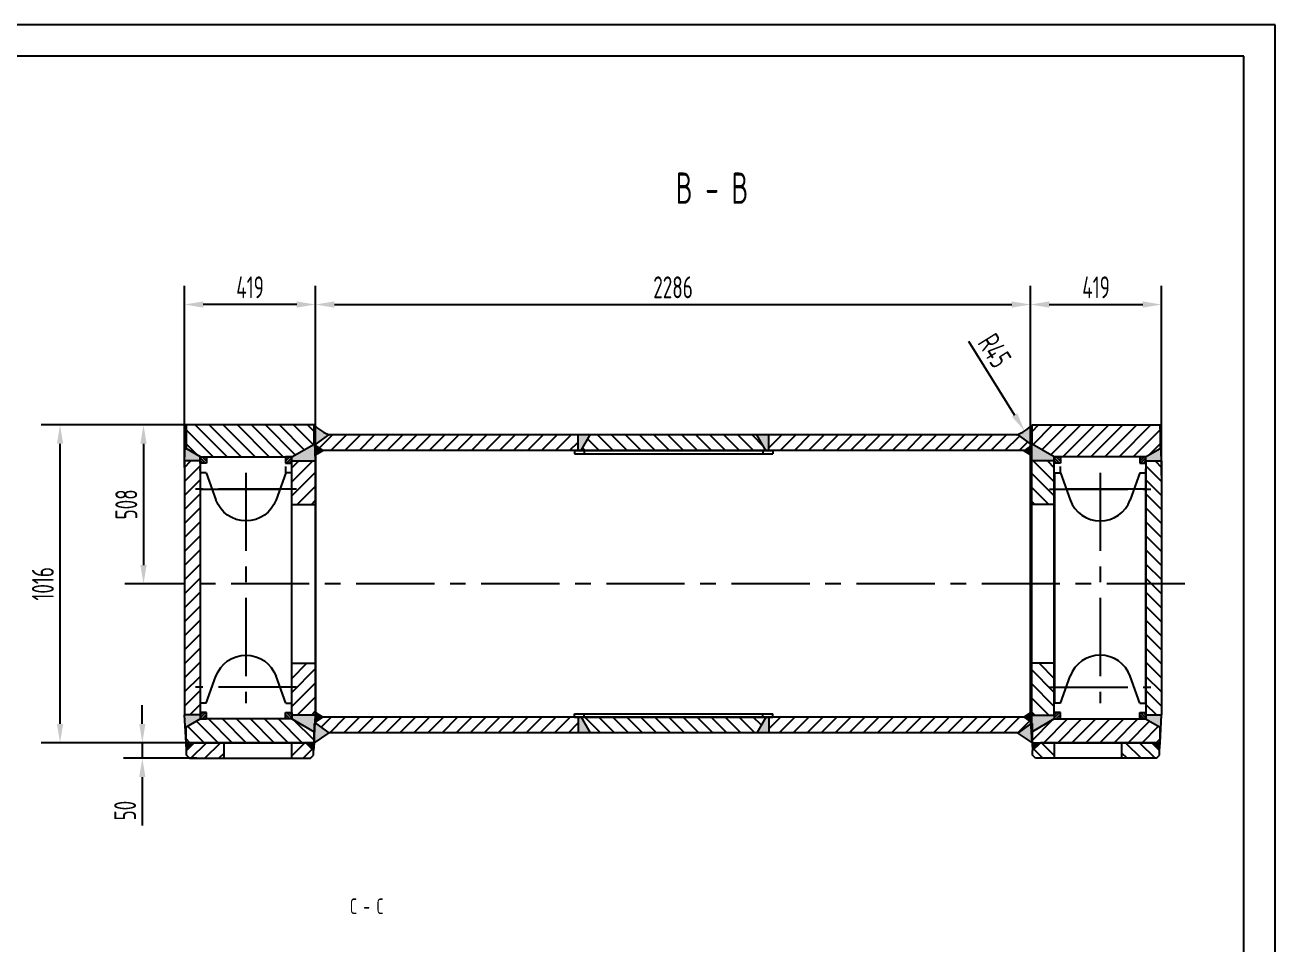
# Model space of a CAD drawing. Header units: millimetres. Extents: x 0 to 8400, y 0 to 5940.
# Drawn here: x 4403 to 8400, y 3004 to 5940 of the extents above; entities that cross this region are included whole.
import ezdxf
from ezdxf.enums import TextEntityAlignment as Align

# ---------------------------------------------------------------- set-up
doc = ezdxf.new("R2010")
doc.units = ezdxf.units.MM
doc.header["$LTSCALE"] = 200
doc.linetypes.add('F', pattern=[0.75, 0.5, -0.25])
doc.linetypes.add('G', pattern=[2, 1.25, -0.25, 0.25, -0.25])
for name, color, linetype in [('01', 7, 'Continuous'), ('02', 1, 'Continuous'), ('04', 2, 'F'), ('05', 4, 'G'), ('08', 1, 'Continuous'), ('11', 3, 'Continuous')]:
    doc.layers.add(name, color=color, linetype=linetype)
doc.styles.get("Standard").update_dxf_attribs({"font": 'isocp', "width": 0.707, "bigfont": 'intecad.shx'})
doc.dimstyles.new('INTE', dxfattribs={"dimscale": 20, "dimtxt": 3.5, "dimasz": 3, "dimexe": 3, "dimexo": 0, "dimgap": 1, "dimtad": 1, "dimdec": 3, "dimdsep": 46, "dimtxsty": 'Standard', "dimcen": 0, "dimclrd": 1, "dimclre": 1, "dimclrt": 3, "dimaunit": 1, "dimadec": 0, "dimazin": 0, "dimtfac": 1, "dimtdec": 3, "dimtmove": 0, "dimatfit": 0, "dimfxl": 1, "dimarcsym": 0})
pattern_1 = [(135, (7580.013, 3375.376), (22.45064, 22.45064), [])]
pattern_2 = [(45, (5370.784, 3375.376), (-22.45064, 22.45064), [])]
pattern_3 = [(45, (-4651.817, 1729.84), (-22.45064, 22.45064), [])]

# ---------------------------------------------------------------- blocks, each defined once
blk = doc.blocks.new('*D95')
at = {"layer": '08', "color": 1, "lineweight": -2}
for p, q in [((5332.4, 4540.3), (5332.4, 5106.1)), ((7618.4, 4406.5), (7618.4, 5106.1)), ((5392.4, 5046.1), (7558.4, 5046.1))]:
    blk.add_line(p, q, dxfattribs=at)
at = {"layer": '08', "color": 1}
for points in [[(5392.4, 5056.1), (5392.4, 5036.1), (5332.4, 5046.1)], [(7558.4, 5056.1), (7558.4, 5036.1), (7618.4, 5046.1)]]:
    blk.add_solid(points, dxfattribs=at)
at = {"layer": 'Defpoints', "color": 0}
for p in [(7618.4, 5046.1), (5332.4, 4540.3), (7618.4, 4406.5)]:
    blk.add_point(p, dxfattribs=at)
at = {"layer": '08', "color": 3, "insert": (6475.4, 5101.1), "char_height": 70, "attachment_point": 5}
blk.add_mtext('2286', dxfattribs=at)
blk = doc.blocks.new('*D96')
at = {"layer": '08', "color": 1, "lineweight": -2}
for p, q in [((4918.4, 4660.9), (4455.4, 4660.9)), ((4515.4, 3704.9), (4515.4, 4600.9)), ((4918.4, 3644.9), (4455.4, 3644.9))]:
    blk.add_line(p, q, dxfattribs=at)
at = {"layer": '08', "color": 1}
for points in [[(4505.4, 4600.9), (4525.4, 4600.9), (4515.4, 4660.9)], [(4505.4, 3704.9), (4525.4, 3704.9), (4515.4, 3644.9)]]:
    blk.add_solid(points, dxfattribs=at)
at = {"layer": 'Defpoints', "color": 0}
for p in [(4515.4, 4660.9), (4918.4, 4660.9), (4918.4, 3644.9)]:
    blk.add_point(p, dxfattribs=at)
at = {"layer": '08', "color": 3, "insert": (4460.4, 4152.9), "char_height": 70, "attachment_point": 5, "rotation": 90}
blk.add_mtext('1016', dxfattribs=at)
blk = doc.blocks.new('*D97')
at = {"layer": '08', "color": 1, "lineweight": -2}
for p, q in [((4918.4, 4660.9), (4722.2, 4660.9)), ((4782.2, 4600.9), (4782.2, 4212.9)), ((4853, 4152.9), (4722.2, 4152.9))]:
    blk.add_line(p, q, dxfattribs=at)
at = {"layer": '08', "color": 1}
for points in [[(4772.2, 4600.9), (4792.2, 4600.9), (4782.2, 4660.9)], [(4772.2, 4212.9), (4792.2, 4212.9), (4782.2, 4152.9)]]:
    blk.add_solid(points, dxfattribs=at)
at = {"layer": 'Defpoints', "color": 0}
for p in [(4918.4, 4660.9), (4782.2, 4152.9), (4853, 4152.9)]:
    blk.add_point(p, dxfattribs=at)
at = {"layer": '08', "color": 3, "insert": (4727.2, 4406.9), "char_height": 70, "attachment_point": 5, "rotation": 90}
blk.add_mtext('508', dxfattribs=at)
blk = doc.blocks.new('A$C654B7F85')
for p, q in [((0, 0), (0, 813)), ((76, 813), (0, 813)), ((76, 0), (76, 813)), ((0, 0), (76, 0))]:
    blk.add_line(p, q)
blk = doc.blocks.new('A$C3D8224F0')
for p, q in [((0, 812), (50, 812)), ((0, 0), (50, 0))]:
    blk.add_line(p, q)
at = {"layer": '01', "color": 7, "linetype": 'Continuous', "ltscale": 1.5}
for p, q in [((0, 812), (0, 0)), ((50, 812), (50, 0))]:
    blk.add_line(p, q, dxfattribs=at)
blk = doc.blocks.new('A$C0CA93F3E')
for p, q in [((15.9, 737), (15.9, 0)), ((15.9, 737), (34.9, 737)), ((34.9, 737), (65.9, 650.6)), ((288.9, 737), (257.9, 650.6)), ((288.9, 737), (307.9, 737)), ((307.9, 0), (307.9, 737)), ((34.9, 0), (65.9, 86.4)), ((288.9, 0), (257.9, 86.4)), ((34.9, 0), (15.9, 0)), ((288.9, 0), (307.9, 0))]:
    blk.add_line(p, q)
for centre, start, end in [((161.9, 685.1), 199.7345, 340.2655), ((161.9, 51.9), 19.7345, 160.2655)]:
    blk.add_arc(centre, 102, start, end)
at = {"layer": '02', "color": 1, "linetype": 'Continuous'}
blk.add_line((34.9, 737), (34.9, 757.3), dxfattribs=at)
at = {"layer": '05', "color": 4, "linetype": 'G'}
for p, q in [((161.9, 737), (161.9, 0)), ((0, 685.1), (323.8, 685.1)), ((307.9, 685), (15.9, 685)), ((0, 52), (323.8, 52))]:
    blk.add_line(p, q, dxfattribs=at)
blk = doc.blocks.new('A$C66616EA7')
for p, q in [((0, 409), (0, 0)), ((0, 409), (35, 409)), ((0, 409), (35, 409)), ((76, 338), (35, 409)), ((76, 338), (76, 46)), ((0, 0), (0, 199.8)), ((76, 46), (49.4, 0)), ((0, 0), (49.4, 0))]:
    blk.add_line(p, q)
blk = doc.blocks.new('A$C7807578E')
at = {"layer": '01'}
for p, q in [((20, 20), (0, 20)), ((0, 20), (0, 0)), ((20, 0), (20, 20)), ((0, 0), (20, 0))]:
    blk.add_line(p, q, dxfattribs=at)
blk = doc.blocks.new('*D98')
at = {"layer": '08', "color": 1, "lineweight": -2}
for p, q in [((4913.4, 4525.4), (4913.4, 5106.1)), ((5332.4, 4770), (5332.4, 5106.1)), ((5272.4, 5046.1), (4973.4, 5046.1))]:
    blk.add_line(p, q, dxfattribs=at)
at = {"layer": '08', "color": 1}
for points in [[(4973.4, 5056.1), (4973.4, 5036.1), (4913.4, 5046.1)], [(5272.4, 5056.1), (5272.4, 5036.1), (5332.4, 5046.1)]]:
    blk.add_solid(points, dxfattribs=at)
at = {"layer": 'Defpoints', "color": 0}
for p in [(4913.4, 5046.1), (5332.4, 4770), (4913.4, 4525.4)]:
    blk.add_point(p, dxfattribs=at)
at = {"layer": '08', "color": 3, "insert": (5122.9, 5101.1), "char_height": 70, "attachment_point": 5}
blk.add_mtext('419', dxfattribs=at)
blk = doc.blocks.new('*D99')
at = {"layer": '08', "color": 1, "lineweight": -2}
for p, q in [((7618.4, 4695.2), (7618.4, 5106.1)), ((8037.4, 4499), (8037.4, 5106.1)), ((7678.4, 5046.1), (7977.4, 5046.1))]:
    blk.add_line(p, q, dxfattribs=at)
at = {"layer": '08', "color": 1}
for points in [[(7678.4, 5056.1), (7678.4, 5036.1), (7618.4, 5046.1)], [(7977.4, 5056.1), (7977.4, 5036.1), (8037.4, 5046.1)]]:
    blk.add_solid(points, dxfattribs=at)
at = {"layer": 'Defpoints', "color": 0}
for p in [(8037.4, 5046.1), (7618.4, 4695.2), (8037.4, 4499)]:
    blk.add_point(p, dxfattribs=at)
at = {"layer": '08', "color": 3, "insert": (7827.9, 5101.1), "char_height": 70, "attachment_point": 5}
blk.add_mtext('419', dxfattribs=at)
blk = doc.blocks.new('*D100')
at = {"layer": '08', "color": 1, "lineweight": -2}
for p, q in [((4778.4, 3704.9), (4778.4, 3764.9)), ((4897.7, 3644.9), (4718.4, 3644.9)), ((4778.4, 3644.9), (4778.4, 3594.9)), ((4953.2, 3594.9), (4718.4, 3594.9)), ((4778.4, 3534.9), (4778.4, 3380.4))]:
    blk.add_line(p, q, dxfattribs=at)
at = {"layer": '08', "color": 1}
for points in [[(4768.4, 3704.9), (4788.4, 3704.9), (4778.4, 3644.9)], [(4768.4, 3534.9), (4788.4, 3534.9), (4778.4, 3594.9)]]:
    blk.add_solid(points, dxfattribs=at)
at = {"layer": 'Defpoints', "color": 0}
for p in [(4897.7, 3644.9), (4778.4, 3594.9), (4953.2, 3594.9)]:
    blk.add_point(p, dxfattribs=at)
at = {"layer": '08', "color": 3, "insert": (4723.4, 3427.6), "char_height": 70, "attachment_point": 5, "rotation": 90}
blk.add_mtext('50', dxfattribs=at)
blk = doc.blocks.new('*D107')
at = {"layer": '08', "color": 1, "lineweight": -2}
blk.add_line((7419.8, 4929.1), (7567.6, 4692.7), dxfattribs=at)
at = {"layer": '08', "color": 1}
blk.add_solid([(7576.1, 4698), (7559.1, 4687.4), (7599.4, 4641.8)], dxfattribs=at)
at = {"layer": 'Defpoints', "color": 0}
for p in [(7527.2, 4757.4), (7599.4, 4641.8)]:
    blk.add_point(p, dxfattribs=at)
at = {"layer": '08', "color": 3, "insert": (7503.8, 4898.5), "char_height": 70, "attachment_point": 5, "rotation": 302.0108}
blk.add_mtext('R45', dxfattribs=at)
blk = doc.blocks.new('*U121')
at = {"layer": '01'}
for points in [[(415, 292), (25, 292)], [(415, 5), (415, 292)]]:
    blk.add_lwpolyline(points, dxfattribs=at)
at = {"layer": '02'}
for points in [[(420, 297), (0, 297)], [(420, 0), (420, 297)]]:
    blk.add_lwpolyline(points, dxfattribs=at)

msp = doc.modelspace()

# ---------------------------------------------------------------- hatches: boundary and pattern name
for points in [[(4944.6981, 3644.8853), (4918.3981, 3644.8853), (4919.6981, 3619.8853)], [(5327.3981, 3644.8853), (5301.0981, 3644.8853), (5326.0981, 3619.8853)], [(7623.3981, 3644.8853), (7649.6981, 3644.8853), (7624.6981, 3619.8853)], [(8006.0981, 3644.8853), (8032.3981, 3644.8853), (8031.0981, 3619.8853)]]:
    msp.add_hatch(color=256).paths.add_polyline_path(points)
at = {"layer": '01'}
msp.add_hatch(color=256, dxfattribs=at).paths.add_polyline_path([(5327.3981, 4660.8853), (5332.3981, 4546.3853), (5332.3981, 4598.8853), (5375.2426, 4628.8853), (5378.2325, 4628.8853, -0.11155625)])
at = {"layer": '02'}
h = msp.add_hatch(color=256, dxfattribs=at)
h.paths.add_polyline_path([(4918.3981, 4585.4434), (4918.3981, 4660.8853), (4913.3981, 4545.8853), (4963.3981, 4545.8853), (4963.3981, 4559.4626)])
h.paths.add_polyline_path([(5327.3981, 4660.8853), (5327.3981, 4599.8771), (5256.3981, 4558.8853), (5256.3981, 4546.3853), (5332.3981, 4546.3853)])
h = msp.add_hatch(dxfattribs=at)
h.set_pattern_fill('ANSI31', color=256, scale=10, style=0)
h.set_pattern_definition(pattern_1)
h.paths.add_polyline_path([(5327.3981, 4599.8771), (5256.3981, 4558.8853), (4964.3981, 4558.8853), (4918.3981, 4585.4434), (4918.3981, 4660.8853), (5327.3981, 4660.8853)])
at = {"layer": '02', "linetype": 'Continuous'}
msp.add_hatch(color=1, dxfattribs=at).paths.add_polyline_path([(7623.3981, 4660.8853), (7618.3981, 4546.3853), (7618.3981, 4598.8853), (7575.5537, 4628.8853), (7572.5638, 4628.8853, 0.11155625)])
at = {"layer": '02'}
h = msp.add_hatch(color=256, dxfattribs=at)
h.paths.add_polyline_path([(7623.3981, 4599.8771), (7623.3981, 4660.8853), (7620.7117, 4599.3659), (7621.3981, 4598.8853), (7621.3981, 4546.3853), (7694.3981, 4546.3853), (7694.3981, 4558.8853)])
h.paths.add_polyline_path([(8032.3981, 4660.8853), (8032.3981, 4585.4434), (7987.3981, 4559.4626), (7987.3981, 4545.8853), (8037.3981, 4545.8853)])
h = msp.add_hatch(dxfattribs=at)
h.set_pattern_fill('ANSI31', color=256, scale=10, style=0)
h.set_pattern_definition(pattern_2)
h.paths.add_polyline_path([(7623.3981, 4599.8771), (7694.3981, 4558.8853), (7986.3981, 4558.8853), (8032.3981, 4585.4434), (8032.3981, 4660.8853), (7623.3981, 4660.8853)])
at = {"layer": '02', "linetype": 'Continuous'}
h = msp.add_hatch(dxfattribs=at)
h.set_pattern_fill('ANSI31', color=1, scale=10, style=0)
h.set_pattern_definition(pattern_3)
h.paths.add_polyline_path([(6171.8981, 4578.8853), (6171.8981, 4628.8853), (5375.2426, 4628.8853), (5332.3981, 4598.8853), (5332.3981, 4594.8853), (5355.2485, 4578.8853)])
h.paths.add_polyline_path([(6781.8981, 4628.8853), (6781.8981, 4578.8853), (6793.8981, 4578.8853), (7598.5478, 4578.8853), (7621.3981, 4594.8853), (7621.3981, 4598.8853), (7578.5537, 4628.8853)])
h = msp.add_hatch(color=1, dxfattribs=at)
h.paths.add_polyline_path([(6210.7656, 4628.8853), (6171.8981, 4628.8853), (6171.8981, 4578.8853), (6181.8981, 4578.8853)])
h.paths.add_polyline_path([(6771.8981, 4578.8853), (6781.8981, 4578.8853), (6781.8981, 4628.8853), (6743.0306, 4628.8853)])
h = msp.add_hatch(dxfattribs=at)
h.set_pattern_fill('ANSI31', color=1, scale=10, angle=90, style=0)
h.set_pattern_definition([(135, (-4651.817, 1729.84), (-22.45064, -22.45064), [])])
h.paths.add_polyline_path([(6771.8981, 4578.8853), (6743.0306, 4628.8853), (6210.7656, 4628.8853), (6181.8981, 4578.8853)])
h.paths.add_polyline_path([(6181.8981, 3726.8853), (6210.7656, 3676.8853), (6743.0306, 3676.8853), (6771.8981, 3726.8853)])
h = msp.add_hatch(dxfattribs=at)
h.set_pattern_fill('ANSI31', color=1, scale=2, style=0)
h.set_pattern_definition([(315, (4246.9243, 6035.6144), (-4.490128, -4.490128), [])])
h.paths.add_polyline_path([(4983.3981, 4558.8853), (4983.3981, 4538.8853), (4963.3981, 4538.8853), (4963.3981, 4558.8853)])
h = msp.add_hatch(dxfattribs=at)
h.set_pattern_fill('ANSI31', color=1, scale=2, style=0)
h.set_pattern_definition([(225, (5972.872, 6035.6144), (4.490128, -4.490128), [])])
h.paths.add_polyline_path([(5236.3981, 4558.8853), (5236.3981, 4538.8853), (5256.3981, 4538.8853), (5256.3981, 4558.8853)])
at = {"layer": '02'}
for points in [[(5355.2485, 4578.8853), (5332.3981, 4594.8853), (5332.3981, 4564.8853)], [(7595.5478, 4578.8853), (7618.3981, 4594.8853), (7618.3981, 4564.8853)], [(7623.3981, 3644.8853), (7618.3981, 3759.3852), (7618.3981, 3706.8853), (7575.5537, 3676.8853)], [(5355.2485, 3726.8853), (5332.3981, 3710.8853), (5332.3981, 3740.8853)], [(7595.5478, 3726.8853), (7618.3981, 3710.8853), (7618.3981, 3740.8853)], [(5327.3981, 3644.8853), (5330.2134, 3709.3555), (5332.3981, 3710.8853), (5332.3981, 3706.8853), (5375.2426, 3676.8853)]]:
    msp.add_hatch(color=256, dxfattribs=at).paths.add_polyline_path(points)
at = {"layer": '02', "linetype": 'Continuous'}
h = msp.add_hatch(dxfattribs=at)
h.set_pattern_fill('ANSI31', color=1, scale=2, style=0)
h.set_pattern_definition([(315, (6977.9243, 6035.6144), (-4.490128, -4.490128), [])])
h.paths.add_polyline_path([(7714.3981, 4558.8853), (7714.3981, 4538.8853), (7694.3981, 4538.8853), (7694.3981, 4558.8853)])
h = msp.add_hatch(dxfattribs=at)
h.set_pattern_fill('ANSI31', color=1, scale=2, style=0)
h.set_pattern_definition([(225, (8703.872, 6035.6144), (4.490128, -4.490128), [])])
h.paths.add_polyline_path([(7967.3981, 4558.8853), (7967.3981, 4538.8853), (7987.3981, 4538.8853), (7987.3981, 4558.8853)])
at = {"layer": '02'}
h = msp.add_hatch(dxfattribs=at)
h.set_pattern_fill('ANSI31', color=256, scale=10, angle=90, style=0)
h.set_pattern_definition([(45, (7580.013, 3375.376), (22.45064, -22.45064), [])])
h.paths.add_polyline_path([(4963.3981, 4545.8853), (4913.3981, 4545.8853), (4913.3981, 3733.8853), (4963.3981, 3733.8853)])
at = {"layer": '02', "linetype": 'Continuous'}
h = msp.add_hatch(dxfattribs=at)
h.set_pattern_fill('ANSI31', color=1, scale=10, angle=90, style=0)
h.set_pattern_definition([(45, (13090.634, -618.158), (22.45064, -22.45064), [])])
h.paths.add_polyline_path([(5256.3981, 4546.3853), (5332.3981, 4546.3853), (5332.3981, 4406.8853), (5256.3981, 4406.8853)])
h.paths.add_polyline_path([(5256.3981, 3898.8853), (5332.3981, 3898.8853), (5332.3981, 3733.3853), (5256.3981, 3733.3853), (5256.3981, 3740.8854)])
h = msp.add_hatch(dxfattribs=at)
h.set_pattern_fill('ANSI31', color=1, scale=10, angle=90, style=0)
h.set_pattern_definition([(135, (-139.837, -618.158), (-22.45064, -22.45064), [])])
h.paths.add_polyline_path([(7694.3981, 4546.3853), (7618.3981, 4546.3853), (7618.3981, 4406.8853), (7694.3981, 4406.8853)])
h.paths.add_polyline_path([(7694.3981, 3898.8853), (7618.3981, 3898.8853), (7618.3981, 3733.3853), (7694.3981, 3733.3853), (7694.3981, 3740.8854)])
at = {"layer": '02'}
h = msp.add_hatch(dxfattribs=at)
h.set_pattern_fill('ANSI31', color=256, scale=10, angle=90, style=0)
h.set_pattern_definition([(135, (5370.784, 3375.376), (-22.45064, -22.45064), [])])
h.paths.add_polyline_path([(7987.3981, 3733.8853), (8037.3981, 3733.8853), (8037.3981, 4545.8853), (7987.3981, 4545.8853)])
h = msp.add_hatch(color=256, dxfattribs=at)
h.paths.add_polyline_path([(4963.3981, 3720.3089), (4963.3981, 3733.8853), (4913.3981, 3733.8853), (4918.3981, 3644.8853), (4918.3981, 3694.3281)])
h.paths.add_polyline_path([(5332.3981, 3733.3853), (5256.3981, 3733.3853), (5256.3981, 3720.8853), (5327.3981, 3679.8935), (5327.3981, 3644.8853)])
h = msp.add_hatch(dxfattribs=at)
h.set_pattern_fill('ANSI31', color=256, scale=10, style=0)
h.set_pattern_definition(pattern_1)
h.paths.add_polyline_path([(5327.3981, 3644.8853), (5327.3981, 3679.8935), (5256.398, 3720.8854), (4964.3967, 3720.8854), (4918.3981, 3694.3281), (4918.3981, 3644.8853)])
at = {"layer": '02', "linetype": 'Continuous'}
h = msp.add_hatch(dxfattribs=at)
h.set_pattern_fill('ANSI31', color=1, scale=2, style=0)
h.set_pattern_definition([(45, (4246.9243, 2244.156), (-4.490128, 4.490128), [])])
h.paths.add_polyline_path([(4983.3981, 3720.8854), (4983.3981, 3740.8854), (4963.3981, 3740.8854), (4963.3981, 3720.8854)])
h = msp.add_hatch(dxfattribs=at)
h.set_pattern_fill('ANSI31', color=1, scale=2, style=0)
h.set_pattern_definition([(135, (5972.872, 2244.156), (4.490128, 4.490128), [])])
h.paths.add_polyline_path([(5236.3981, 3720.8854), (5236.3981, 3740.8854), (5256.3981, 3740.8854), (5256.3981, 3720.8854)])
h = msp.add_hatch(dxfattribs=at)
h.set_pattern_fill('ANSI31', color=1, scale=10, style=0)
h.set_pattern_definition(pattern_3)
h.paths.add_polyline_path([(6171.8981, 3676.8853), (6171.8981, 3726.8853), (6159.8981, 3726.8853), (5355.2485, 3726.8853), (5332.3981, 3710.8853), (5332.3981, 3706.8853), (5375.2426, 3676.8853)])
h.paths.add_polyline_path([(7578.5537, 3676.8853), (7621.3981, 3706.8853), (7621.3981, 3710.8853), (7598.5478, 3726.8853), (6781.8981, 3726.8853), (6781.8981, 3676.8853)])
at = {"layer": '02'}
h = msp.add_hatch(color=256, dxfattribs=at)
h.paths.add_polyline_path([(8037.3981, 3733.8853), (7987.3981, 3733.8853), (7987.3981, 3720.3089), (8032.3981, 3694.3281), (8032.3981, 3644.8853)])
h.paths.add_polyline_path([(7694.3981, 3720.8853), (7694.3981, 3733.3853), (7621.3981, 3733.3853), (7621.3981, 3706.8853), (7620.7117, 3706.4046), (7623.3981, 3644.8853), (7623.3981, 3679.8935)])
h = msp.add_hatch(dxfattribs=at)
h.set_pattern_fill('ANSI31', color=256, scale=10, style=0)
h.set_pattern_definition(pattern_2)
h.paths.add_polyline_path([(8032.3981, 3644.8853), (8032.3981, 3694.3281), (7986.3996, 3720.8854), (7694.3983, 3720.8854), (7623.3981, 3679.8935), (7623.3981, 3644.8853)])
at = {"layer": '02', "linetype": 'Continuous'}
h = msp.add_hatch(dxfattribs=at)
h.set_pattern_fill('ANSI31', color=1, scale=2, style=0)
h.set_pattern_definition([(45, (6977.9243, 2244.156), (-4.490128, 4.490128), [])])
h.paths.add_polyline_path([(7714.3981, 3720.8854), (7714.3981, 3740.8854), (7694.3981, 3740.8854), (7694.3981, 3720.8854)])
h = msp.add_hatch(dxfattribs=at)
h.set_pattern_fill('ANSI31', color=1, scale=2, style=0)
h.set_pattern_definition([(135, (8703.872, 2244.156), (4.490128, 4.490128), [])])
h.paths.add_polyline_path([(7967.3981, 3720.8854), (7967.3981, 3740.8854), (7987.3981, 3740.8854), (7987.3981, 3720.8854)])
h = msp.add_hatch(dxfattribs=at)
h.set_pattern_fill('ANSI31', color=1, scale=10, style=0)
h.set_pattern_definition([(45, (271.507, -618.158), (-22.45064, 22.45064), [])])
h.paths.add_polyline_path([(5040.0981, 3594.8853), (5040.0981, 3644.8853), (4944.6981, 3644.8853), (4919.6981, 3619.8853), (4919.6981, 3604.8853), (4929.6981, 3594.8853)])
h.paths.add_polyline_path([(5316.0981, 3594.8853), (5326.0981, 3604.8853), (5326.0981, 3619.8853), (5301.0981, 3644.8853), (5256.0981, 3644.8853), (5256.0981, 3594.8853)])
h = msp.add_hatch(dxfattribs=at)
h.set_pattern_fill('ANSI31', color=1, scale=10, style=0)
h.set_pattern_definition([(135, (12679.29, -618.158), (22.45064, 22.45064), [])])
h.paths.add_polyline_path([(8021.0981, 3594.8853), (8031.0981, 3604.8853), (8031.0981, 3619.8853), (8006.0981, 3644.8853), (7910.6981, 3644.8853), (7910.6981, 3594.8853)])
h.paths.add_polyline_path([(7694.6981, 3594.8853), (7694.6981, 3644.8853), (7649.6981, 3644.8853), (7624.6981, 3619.8853), (7624.6981, 3604.8853), (7634.6981, 3594.8853)])
at = {"layer": '04'}
h = msp.add_hatch(color=256, dxfattribs=at)
h.paths.add_polyline_path([(6181.8981, 3726.8853), (6171.8981, 3726.8853), (6171.8981, 3676.8853), (6210.7656, 3676.8853)])
h.paths.add_polyline_path([(6781.8981, 3676.8853), (6781.8981, 3726.8853), (6771.8981, 3726.8853), (6743.0306, 3676.8853)])

# ---------------------------------------------------------------- linework, layer by layer
for p, q in [((5327.3981, 4660.8853), (4918.3981, 4660.8853)), ((4918.3981, 4660.8853), (4918.3981, 4585.4434)), ((5327.3981, 4599.8771), (5327.3981, 4660.8853)), ((7623.3981, 4660.8853), (8032.3981, 4660.8853)), ((7623.3981, 4599.8771), (7623.3981, 4660.8853)), ((8032.3981, 4660.8853), (8032.3981, 4585.4434)), ((5256.3981, 4558.8853), (5327.3981, 4599.8771)), ((7694.3981, 4558.8853), (7623.3981, 4599.8771)), ((4964.3981, 4558.8853), (4918.3981, 4585.4434)), ((4964.3981, 4558.8853), (5256.3981, 4558.8853)), ((7986.3981, 4558.8853), (7694.3981, 4558.8853)), ((7986.3981, 4558.8853), (8032.3981, 4585.4434)), ((5256.3981, 4406.8853), (5332.3981, 4406.8853)), ((7694.3981, 4406.8853), (7618.3981, 4406.8853)), ((5256.3981, 3898.8853), (5332.3981, 3898.8853)), ((7694.3981, 3898.8853), (7618.3981, 3898.8853)), ((5327.3981, 3705.8934), (5327.3981, 3644.8853)), ((7623.3981, 3705.8934), (7623.3981, 3644.8853)), ((4919.6981, 3619.8853), (4918.3981, 3644.8853)), ((4944.6981, 3644.8853), (4919.6981, 3619.8853)), ((4944.6981, 3644.8853), (5301.0981, 3644.8853)), ((5326.0981, 3619.8853), (5301.0981, 3644.8853)), ((5327.3981, 3644.8853), (5326.0981, 3619.8853)), ((7623.3981, 3644.8853), (7624.6981, 3619.8853)), ((7624.6981, 3619.8853), (7649.6981, 3644.8853)), ((8006.0981, 3644.8853), (7649.6981, 3644.8853)), ((8006.0981, 3644.8853), (8031.0981, 3619.8853)), ((8031.0981, 3619.8853), (8032.3981, 3644.8853)), ((4919.6981, 3604.8853), (4919.6981, 3619.8853)), ((4929.6981, 3594.8853), (4919.6981, 3604.8853)), ((5316.0981, 3594.8853), (5326.0981, 3604.8853)), ((5326.0981, 3604.8853), (5326.0981, 3619.8853)), ((7624.6981, 3604.8853), (7624.6981, 3619.8853)), ((7634.6981, 3594.8853), (7624.6981, 3604.8853)), ((8021.0981, 3594.8853), (8031.0981, 3604.8853)), ((8031.0981, 3604.8853), (8031.0981, 3619.8853)), ((4929.6981, 3594.8853), (5316.0981, 3594.8853)), ((8021.0981, 3594.8853), (7634.6981, 3594.8853))]:
    msp.add_line(p, q)
at = {"layer": '01', "color": 7, "linetype": 'Continuous'}
for p, q in [((4913.3981, 4545.8853), (4918.3981, 4660.8853)), ((5332.3981, 4546.3853), (5327.3981, 4660.8853)), ((7618.3981, 4546.3853), (7623.3981, 4660.8853)), ((8037.3981, 4545.8853), (8032.3981, 4660.8853)), ((5332.3981, 4598.8853), (5375.2426, 4628.8853)), ((5332.3981, 4598.8853), (5332.3981, 3706.8853)), ((5332.3981, 4594.8853), (5332.3981, 4598.8853)), ((7578.5537, 4628.8853), (5375.2426, 4628.8853)), ((6171.8981, 4578.8853), (6171.8981, 4628.8853)), ((6181.8981, 4578.8853), (6210.7656, 4628.8853)), ((6591.0306, 4628.8853), (6210.7656, 4628.8853)), ((6771.8981, 4578.8853), (6743.0306, 4628.8853)), ((6781.8981, 4578.8853), (6781.8981, 4628.8853)), ((7621.3981, 4598.8853), (7578.5537, 4628.8853)), ((7621.3981, 4598.8853), (7621.3981, 3706.8853)), ((7621.3981, 4594.8853), (7621.3981, 4598.8853)), ((5332.3981, 4594.8853), (5355.2485, 4578.8853)), ((7598.5478, 4578.8853), (5355.2485, 4578.8853)), ((6159.8981, 4578.8853), (6793.8981, 4578.8853)), ((6159.8981, 4578.8853), (6159.8981, 4568.8853)), ((6159.8981, 4568.8853), (6793.8981, 4568.8853)), ((6190.8981, 4578.8853), (6190.8981, 4568.8853)), ((6762.8981, 4578.8853), (6762.8981, 4568.8853)), ((6793.8981, 4578.8853), (6793.8981, 4568.8853)), ((7621.3981, 4594.8853), (7598.5478, 4578.8853)), ((7618.3981, 3759.3852), (7623.3981, 3644.8853)), ((4918.3981, 3644.8853), (4913.3981, 3733.8853)), ((5327.3981, 3644.8853), (5332.3981, 3733.3853)), ((5332.3981, 3710.8853), (5355.2485, 3726.8853)), ((7598.5478, 3726.8853), (5355.2485, 3726.8853)), ((6159.8981, 3736.8853), (6793.8981, 3736.8853)), ((6159.8981, 3726.8853), (6159.8981, 3736.8853)), ((6159.8981, 3726.8853), (6793.8981, 3726.8853)), ((6171.8981, 3726.8853), (6171.8981, 3676.8853)), ((6181.8981, 3726.8853), (6210.7656, 3676.8853)), ((6190.8981, 3726.8853), (6190.8981, 3736.8853)), ((6771.8981, 3726.8853), (6743.0306, 3676.8853)), ((6762.8981, 3726.8853), (6762.8981, 3736.8853)), ((6781.8981, 3726.8853), (6781.8981, 3676.8853)), ((6793.8981, 3726.8853), (6793.8981, 3736.8853)), ((7621.3981, 3710.8853), (7598.5478, 3726.8853)), ((7623.3981, 3644.8853), (7618.3981, 3733.3853)), ((8032.3981, 3644.8853), (8037.3981, 3733.8853)), ((5332.3981, 3710.8853), (5332.3981, 3706.8853)), ((5332.3981, 3706.8853), (5375.2426, 3676.8853)), ((7621.3981, 3706.8853), (7578.5537, 3676.8853)), ((7621.3981, 3710.8853), (7621.3981, 3706.8853)), ((5040.0981, 3594.8853), (5040.0981, 3644.8853)), ((5256.0981, 3594.8853), (5256.0981, 3644.8853)), ((7578.5537, 3676.8853), (5375.2426, 3676.8853)), ((7694.6981, 3594.8853), (7694.6981, 3644.8853)), ((7910.6981, 3594.8853), (7910.6981, 3644.8853))]:
    msp.add_line(p, q, dxfattribs=at)
at = {"layer": '01'}
for centre, start, end in [((5423.6356, 4757.3885), 225.0790086, 250.5405447), ((7527.1607, 4757.3885), 289.4594553, 314.9209914)]:
    msp.add_arc(centre, 136.2884, start, end, dxfattribs=at)
at = {"layer": '02'}
for p, q in [((5332.3981, 4594.8853), (5332.3981, 4564.8853)), ((5332.3981, 4564.8853), (5355.2485, 4578.8853)), ((7618.3981, 4564.8853), (7595.5478, 4578.8853)), ((4963.8981, 4507.8853), (4963.3981, 4520.8853)), ((7986.8981, 4507.8853), (7987.3981, 4520.8853)), ((5332.3981, 3740.8853), (5355.2485, 3726.8853)), ((5332.3981, 3710.8853), (5332.3981, 3740.8853)), ((7618.3981, 3740.8853), (7595.5478, 3726.8853))]:
    msp.add_line(p, q, dxfattribs=at)
at = {"layer": '02', "color": 1, "linetype": 'Continuous'}
for p, q in [((5375.2426, 3676.8853), (5327.3981, 3644.8853)), ((7575.5537, 3676.8853), (7623.3981, 3644.8853))]:
    msp.add_line(p, q, dxfattribs=at)
at = {"layer": '05', "color": 4, "linetype": 'G'}
msp.add_line((8112.2009, 4152.8853), (4853.0346, 4152.8853), dxfattribs=at)

# ---------------------------------------------------------------- block references
at = {"layer": '01', "xscale": 20, "yscale": 20, "zscale": 20}
msp.add_blockref('*U121', (0, 0), dxfattribs=at)
at = {"layer": '01', "xscale": -1, "rotation": 180}
for p in [(4963.3981, 4558.8853), (7694.3981, 4558.8853)]:
    msp.add_blockref('A$C7807578E', p, dxfattribs=at)
at = {"layer": '01', "rotation": 180}
for p in [(5256.3981, 4558.8853), (7987.3981, 4558.8853)]:
    msp.add_blockref('A$C7807578E', p, dxfattribs=at)
at = {"layer": '01', "color": 7, "linetype": 'Continuous', "xscale": -1}
for name, p in [('A$C3D8224F0', (4963.3981, 3733.8853)), ('A$C0CA93F3E', (5271.7981, 3770.8853)), ('A$C654B7F85', (5332.3981, 3733.3853))]:
    msp.add_blockref(name, p, dxfattribs=at)
at = {"layer": '01', "color": 7, "linetype": 'Continuous'}
for name, p in [('A$C654B7F85', (7618.3981, 3733.3853)), ('A$C0CA93F3E', (7678.9981, 3770.8853)), ('A$C3D8224F0', (7987.3981, 3733.8853))]:
    msp.add_blockref(name, p, dxfattribs=at)
at = {"layer": '01', "color": 7, "linetype": 'Continuous', "xscale": -1, "rotation": 270}
msp.add_blockref('A$C66616EA7', (4918.3981, 3644.8853), dxfattribs=at)
at = {"layer": '01'}
for p in [(4963.3981, 3720.8854), (7694.3981, 3720.8854)]:
    msp.add_blockref('A$C7807578E', p, dxfattribs=at)
at = {"layer": '01', "xscale": -1}
for p in [(5256.3981, 3720.8854), (7987.3981, 3720.8854)]:
    msp.add_blockref('A$C7807578E', p, dxfattribs=at)
at = {"layer": '01', "color": 7, "linetype": 'Continuous', "rotation": 90}
msp.add_blockref('A$C66616EA7', (8032.3981, 3644.8853), dxfattribs=at)

# ---------------------------------------------------------------- texts
at = {"layer": '11', "width": 0.707}
for s, height, p in [('B - B', 100, (6600.0006, 5368.32)), ('C - C', 50, (5495.9132, 3096.7992))]:
    msp.add_text(s, height=height, dxfattribs=at).set_placement(p, align=Align.CENTER)

# ---------------------------------------------------------------- dimensions: what is measured, and where the dimension line sits
at = {"layer": '08'}
for base, p1, p2, text, picture, middle in [((4913.3981, 5046.1079), (5332.3981, 4770.0091), (4913.3981, 4525.3704), '419', '*D98', (5122.8981, 5101.1079)), ((7618.3981, 5046.1079), (5332.3981, 4540.2589), (7618.3981, 4406.5437), '2286', '*D95', (6475.3981, 5101.1148)), ((8037.3981, 5046.1079), (7618.3981, 4695.2018), (8037.3981, 4499.045), '419', '*D99', (7827.8981, 5101.1079))]:
    dim = msp.add_linear_dim(base=base, p1=p1, p2=p2, text=text, dimstyle='INTE', dxfattribs=at)
    dim.commit()
    dim.dimension.update_dxf_attribs({"geometry": picture, "text_midpoint": middle})
dim = msp.add_radius_dim(center=(7527.1607, 4757.3885), mpoint=(7599.4043, 4641.823), text='R45', dimstyle='INTE', override={"dimtmove": 1}, dxfattribs=at)
dim.commit()
dim.dimension.update_dxf_attribs({"geometry": '*D107', "text_midpoint": (7457.1664, 4869.3558), "dimtype": 164})
for base, p1, p2, text, picture, middle in [((4515.3772, 4660.8853), (4918.3981, 3644.8853), (4918.3981, 4660.8853), '1016', '*D96', (4460.3772, 4152.8853)), ((4782.1935, 4152.8853), (4918.3981, 4660.8853), (4853.0346, 4152.8853), '508', '*D97', (4727.1935, 4406.8853))]:
    dim = msp.add_linear_dim(base=base, p1=p1, p2=p2, angle=90, text=text, dimstyle='INTE', dxfattribs=at)
    dim.commit()
    dim.dimension.update_dxf_attribs({"geometry": picture, "text_midpoint": middle})
dim = msp.add_linear_dim(base=(4778.3686, 3594.8853), p1=(4897.6568, 3644.8853), p2=(4953.2448, 3594.8853), angle=90, dimstyle='INTE', dxfattribs=at)
dim.commit()
dim.dimension.update_dxf_attribs({"geometry": '*D100', "text_midpoint": (4723.3686, 3427.6463)})

doc.saveas('drawing.dxf')
